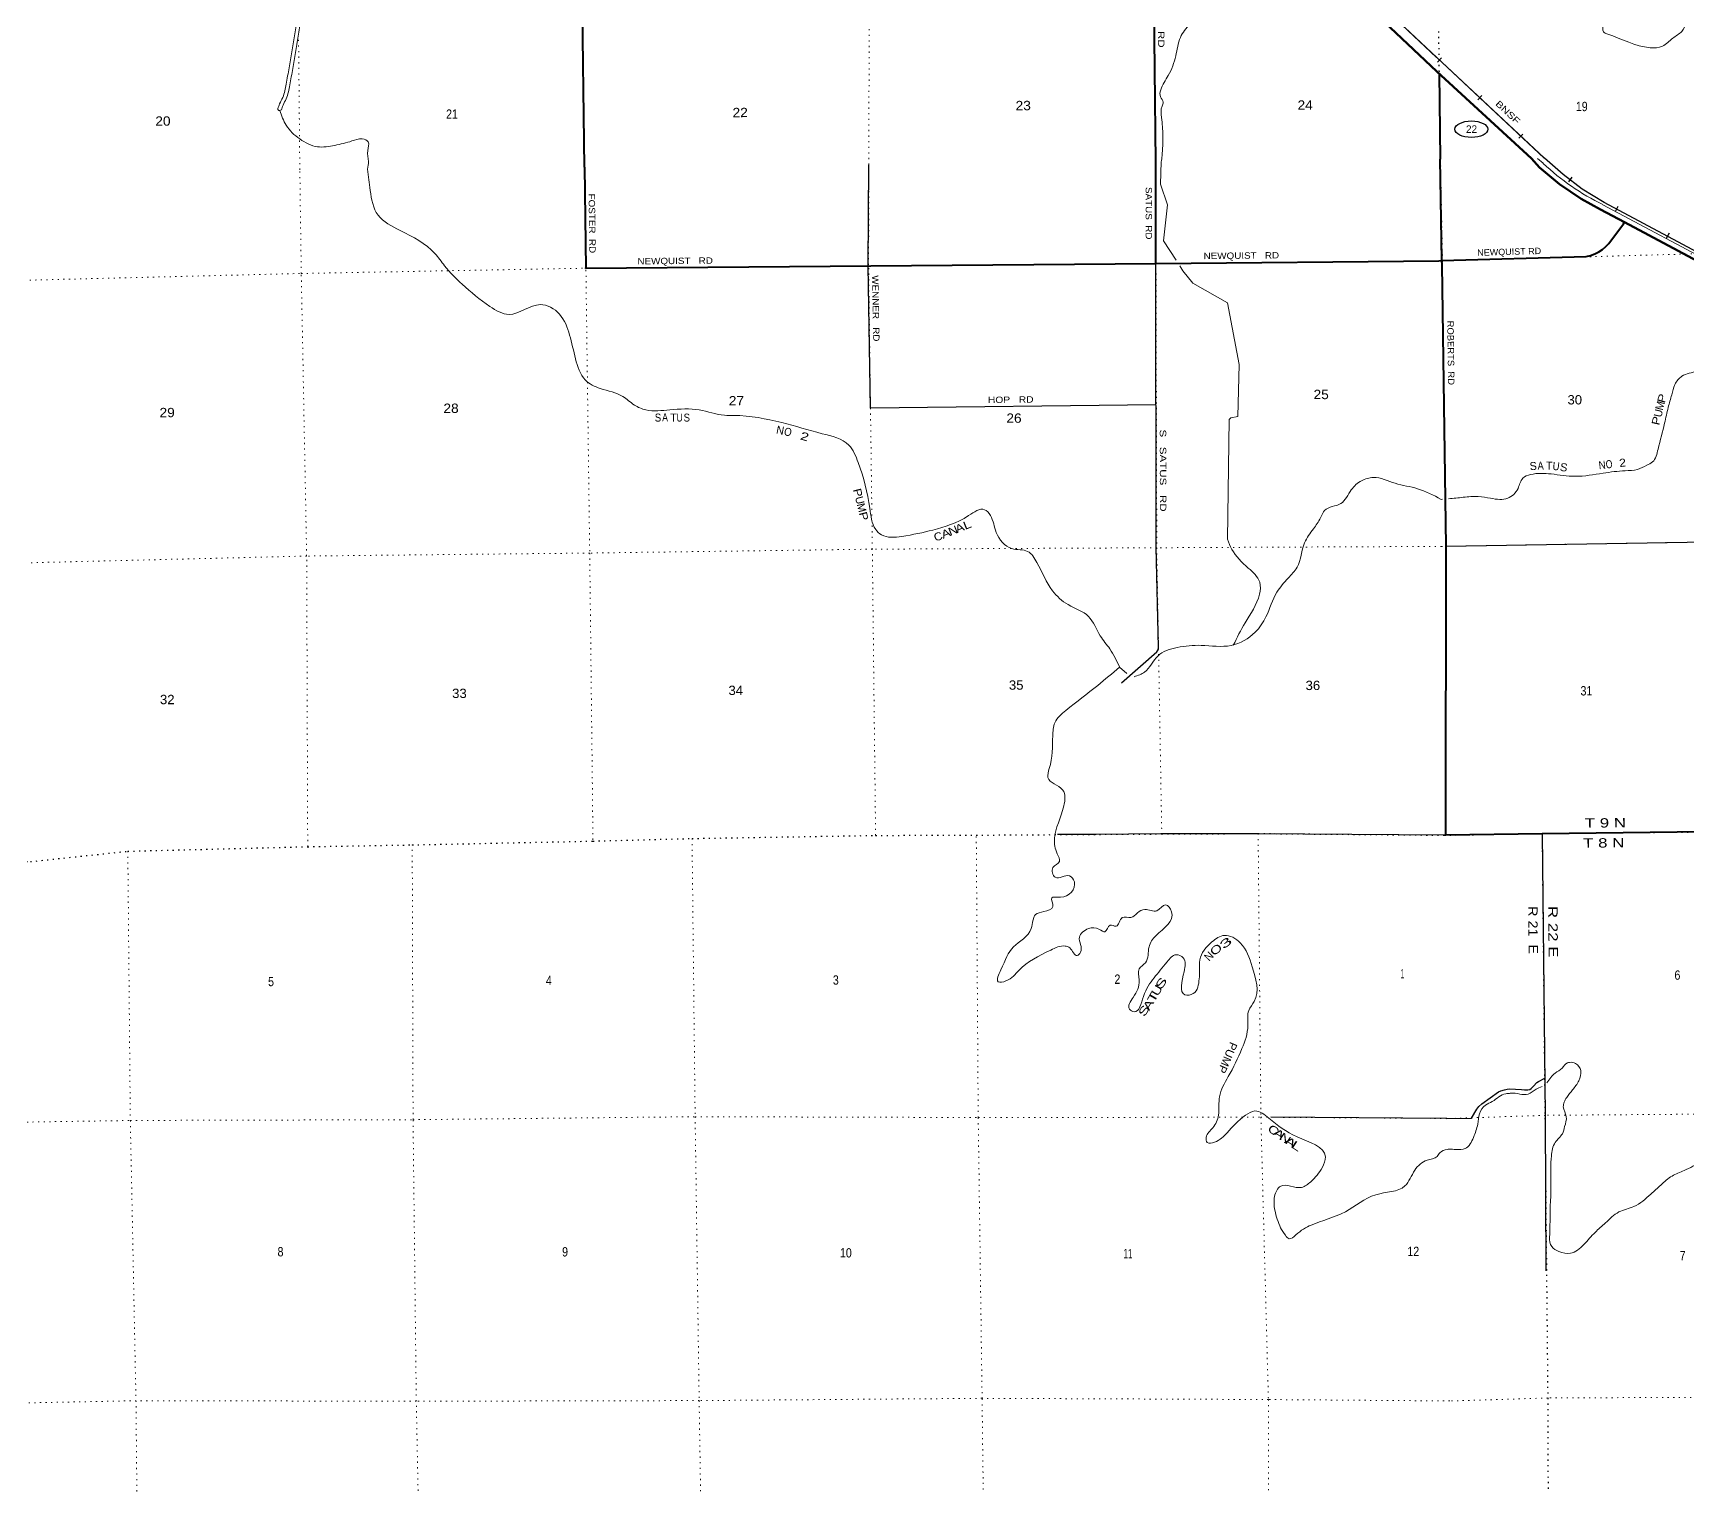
# Model space of a CAD drawing. Header units: feet. Extents: x -2 to 285336, y -549186 to -364975.
# Drawn here: x 195631 to 226646, y -481607 to -454369 of the extents above; entities that cross this region are included whole.
import ezdxf
from ezdxf.enums import TextEntityAlignment as Align

# ---------------------------------------------------------------- set-up
doc = ezdxf.new("R2010")
doc.units = ezdxf.units.FT
doc.header["$LTSCALE"] = 70
doc.linetypes.add('DOTTED', pattern=[1.5, 0.3, -1.2])
for name, color, linetype, lineweight in [('17', 7, 'Continuous', 25), ('23', 7, 'Continuous', 70), ('26', 7, 'Continuous', 40), ('27', 7, 'Continuous', 13), ('29', 7, 'Continuous', 25), ('34', 7, 'Continuous', 25), ('39', 7, 'Continuous', 13), ('41', 7, 'Continuous', 13), ('6', 7, 'DOTTED', 25), ('7', 7, 'DOTTED', 13)]:
    doc.layers.add(name, color=color, linetype=linetype, lineweight=lineweight)
doc.layers.add('30', color=7, linetype='Continuous')

msp = doc.modelspace()

# ---------------------------------------------------------------- linework, layer by layer
at = {"layer": '17'}
msp.add_ellipse((222587.88, -456171.28), major_axis=(-309.24, 1), ratio=0.500121, dxfattribs=at)
at = {"layer": '23'}
msp.add_line((223713.71, -456718.65), (221941.38, -455088.06), dxfattribs=at)
for points in [[(221941.38, -455088.06), (220084.79, -453335), (217420.77, -450822.47), (215822.62, -449315.2)], [(225458.05, -457916.01), (225007.14, -457675.07), (224647.61, -457478.53), (224241.71, -457203), (223866.84, -456886.56), (223713.71, -456718.65)], [(243441.25, -466705.87), (239714.87, -465444.4), (239483.42, -465360.86), (238948.13, -465121.98), (238906.97, -465103.61), (238898.13, -465097.46), (225458.05, -457916.01)]]:
    msp.add_lwpolyline(points, dxfattribs=at)
at = {"layer": '26'}
for p, q in [((221981.37, -455124.85), (222003.69, -456735.18)), ((216673.7, -458686.06), (216670.65, -456785.94)), ((216673.7, -458686.06), (221975.55, -458636.53))]:
    msp.add_line(p, q, dxfattribs=at)
for points in [[(216670.66, -456785.93), (216635.01, -453304.75), (216623.89, -451973.33)], [(205965.63, -456884.07), (205921.73, -453486.67)], [(221975.55, -458636.33), (222035.76, -458634.6), (222003.69, -456735.18)], [(205965.63, -456884.06), (205990.13, -458778.08), (216673.71, -458688.07), (216673.7, -458686.06)], [(222035.76, -458634.6), (224738.67, -458556.68), (224819.91, -458535.57), (224898.49, -458506.1), (224973.56, -458468.57), (225044.3, -458423.39), (225109.93, -458371.07), (225165.91, -458316.33), (225438.84, -457942.33), (225458.05, -457916.01)], [(243441.25, -466705.87), (243442.3, -466729.64), (243553.83, -469257.48), (238141.45, -469300.75), (234414.5, -469337.88), (232817.67, -469316.21), (229137, -469347.48), (227455.64, -469339.58), (223913.71, -469381.37), (222107.54, -469405.16), (222112.85, -463991.17), (222037.1, -458713.71), (222035.76, -458634.6)]]:
    msp.add_lwpolyline(points, dxfattribs=at)
at = {"layer": '29'}
for p, q in [((216677.45, -461339.34), (211328.64, -461402.34)), ((222130.43, -474720.51), (218828.45, -474693.8))]:
    msp.add_line(p, q, dxfattribs=at)
for points in [[(211328.64, -461402.34), (211281.07, -458730.26), (211293.32, -456835.84)], [(216030.2, -466551.83), (216690.82, -465969.31), (216719.49, -465929.36), (216722.4, -465881.3), (216681.22, -464009.92), (216673.7, -458686.06)], [(222116.07, -463989.61), (227389.4, -463902.98), (232710.68, -464021.56)], [(222107.54, -469405.16), (218587.33, -469379.47), (216766.71, -469384.21), (215552.88, -469392.54), (214833.36, -469397.06)], [(223913.71, -469381.37), (223972.5, -474658.94), (223982.28, -477572.46)], [(222589.57, -474710.1), (222686.94, -474540.47), (222725.74, -474493.46), (222784.98, -474446.47), (223095.42, -474221.7), (223140.35, -474201.26), (223207.75, -474178.78), (223256.77, -474168.57), (223303.75, -474164.49), (223528.41, -474176.75), (223581.51, -474180.83), (223644.83, -474180.83), (223683.64, -474172.66), (223710.18, -474154.26), (223748.99, -474111.36), (223812.3, -474045.96), (223842.94, -474025.54), (223961.4, -473964.23)], [(222130.4, -474717.63), (222589.57, -474710.1), (222587.55, -474712.11)]]:
    msp.add_lwpolyline(points, dxfattribs=at)
at = {"layer": '34', "lineweight": 13}
for p, q in [((189982.25, -424700.1), (221936.8, -454825.73)), ((221937.87, -454825.26), (223950.25, -456713.66)), ((223931.12, -456809.96), (223825.59, -456721.41)), ((238973.74, -465024.48), (225054.27, -457586.87))]:
    msp.add_line(p, q, dxfattribs=at)
at = {"layer": '34'}
for p, q in [((189983.09, -424699.39), (221937.47, -454824.26)), ((221938.84, -454824.67), (223955.45, -456715.77)), ((221952.45, -454912.47), (222028.14, -454831.81)), ((222709.83, -455618.81), (222785.52, -455538.15)), ((223475.7, -456341.72), (223551.39, -456261.06)), ((224472.45, -457069.37), (224408.75, -457159.8)), ((225332.16, -457620.9), (225280.04, -457718.45)), ((226292.59, -458122.9), (226240.46, -458220.46))]:
    msp.add_line(p, q, dxfattribs=at)
msp.add_lwpolyline([(253811.43, -470096.96), (252076.11, -469471.79), (239763.8, -465303.76), (239206.01, -465082.43), (238991.23, -464978.38), (225076.93, -457543.53), (225075.09, -457542.59), (224663.22, -457292.81), (224309.01, -457016.89), (223955.84, -456716.3)], dxfattribs=at)
at = {"layer": '34', "lineweight": 13}
msp.add_arc((227073.33, -453468.28), 4586.81, 226.83105, 243.84174, dxfattribs=at)
at = {"layer": '39'}
for p, q in [((222020.24, -463110.66), (222046.86, -463108.2)), ((215995.57, -466253.93), (216131.06, -466375.58))]:
    msp.add_line(p, q, dxfattribs=at)
for points in [[(217053.72, -458624.72), (216819.4, -458260.71), (216890, -457587.25), (216762.26, -457198.32), (216776.55, -456784.77)], [(218014.81, -463856.58), (218048.08, -461614), (218077.94, -461583.63), (218210.21, -461558.1), (218234.08, -460580.87), (218015.58, -459426.23), (217364.07, -459055.29), (217181.45, -458823.14), (217124.99, -458735.43)]]:
    msp.add_lwpolyline(points, dxfattribs=at)
for points in [[(193152.62, -445370.64), (193556.72, -445336.48), (194041.25, -445266.18), (194781.06, -445254.1), (195152.94, -445302.29), (195325.77, -445418.76), (195721.62, -445728.02), (196288.24, -446230.06), (196925.18, -446810.42), (197254.7, -447121.68), (197361.1, -447366.68), (197407.07, -447830.58), (197495.18, -448431.04), (197551.33, -448659.98), (197683.94, -448794.53), (198071.75, -449099.76), (198240.52, -449270.46), (198387.12, -449543.57), (198491.55, -449718.29), (198700.5, -449945.21), (198919.44, -450260.5), (198929.47, -450288.61), (199260.88, -450796.68), (199439.65, -451063.77), (199630.44, -451383.08), (199724.72, -451740.54), (199841.19, -451967.46), (200060.1, -452334.96), (200154.42, -452620.13), (200252.65, -453098.09), (200342.99, -453318.99), (200437.32, -453582.06), (200545.72, -453851.16), (200625.98, -454116.25), (200599.67, -454427.53), (200498.8, -455032.01), (200442.33, -455341.28), (200375.84, -455598.33), (200315.46, -455722.85), (200285.25, -455807.19)], [(193158.52, -445440.39), (193564.7, -445406.06), (194046.87, -445336.1), (194777.11, -445324.17), (195127.54, -445369.58), (195284.61, -445475.44), (195676.82, -445781.85), (196241.45, -446282.13), (196877.57, -446861.74), (197196.21, -447162.72), (197292.52, -447384.5), (197337.57, -447839.12), (197426.4, -448444.49), (197487.94, -448695.38), (197637.18, -448846.81), (198025.03, -449152.07), (198183.63, -449312.48), (198326.21, -449578.1), (198435.17, -449760.4), (198645.75, -449989.09), (198856.64, -450292.79), (198866.32, -450319.93), (199202.48, -450835.27), (199380.48, -451101.21), (199565.28, -451410.49), (199658.97, -451765.74), (199779.92, -452001.39), (199996.04, -452364.21), (200086.68, -452638.23), (200185.39, -453118.56), (200277.62, -453344.06), (200371.88, -453606.96), (200479.63, -453874.43), (200555.1, -454123.71), (200530.16, -454418.81), (200429.84, -455019.96), (200373.92, -455326.21), (200309.81, -455574.06), (200250.83, -455695.7), (200219.35, -455783.59)], [(221914.61, -452311.54), (222116.54, -452366.58), (222351.96, -452425.68), (222479.12, -452484.25), (222773.34, -452588.79), (223027.33, -452683.82), (223119.95, -452710.7), (223429.55, -452907.48), (223964.52, -453161.49), (224077.38, -453202.17), (224267.89, -453205.61), (224464.79, -453235.1), (224581.09, -453374.2), (224815.54, -453779.01), (224943.39, -454022.47), (225049.25, -454270.25), (225064.39, -454346.41), (225129.06, -454381.71), (225938.78, -454642.05), (226168.94, -454614.8), (226361.22, -454465.48), (226529.75, -454336.58), (226618.23, -454173.67)], [(217973.48, -453521.24), (217812.54, -453718.05), (217524.93, -453947), (217436.42, -454049.42), (217309.68, -454202.05), (217134.64, -454449.07), (217047.99, -454794.49), (216907.05, -455164.01), (216766.17, -455435.12), (216760.07, -455563.65), (216812.28, -455664.06), (216790.12, -455736.36), (216781.96, -455951.24), (216805.88, -456292.64), (216789.58, -456668.18), (216776.52, -456785.01)], [(200219.35, -455783.59), (200227.55, -455815.43), (200252.76, -455821.25), (200285.25, -455807.19)], [(200254.7, -455819.31), (200375.55, -456096.38), (200628.7, -456353.42), (200960.32, -456500.01), (201284, -456473.89), (201607.71, -456391.55), (201800.73, -456353.38), (201911.26, -456407.6), (201903.13, -456572.28), (201917.08, -456775.11), (201901.01, -456921.25)], [(201901.01, -456921.25), (201949.02, -457317.18), (202095.46, -457781.97), (202509.39, -458069.54), (203161.4, -458500.53), (203344.02, -458732.68), (203674.13, -459077.26), (204191.53, -459493.77), (204552.11, -459643.81), (205138.7, -459458.95), (205495.5, -459637.06), (205687.5, -460029.25), (205797.65, -460474.44), (205979.66, -460872.75), (206262.03, -461031.69), (206684.84, -461181.02), (206900.99, -461342.72), (207114.52, -461432.37), (207566.17, -461431.23), (208116.21, -461434.96), (208588.77, -461533.68), (208765.45, -461537.67), (209661.86, -461671.59), (210420.38, -461879.15), (210920, -462091.67), (211095.4, -462419.99), (211313.41, -463278.35), (211423.14, -463673.49), (211530.38, -463774.36), (211914.03, -463804.02), (212497.17, -463685.26), (213165.35, -463415.39), (213465.51, -463303.86), (213572.82, -463412.74), (213681.88, -463729.81), (213975.52, -464034.77), (214271.04, -464087.45), (214443.39, -464291.69), (214738.96, -464824.84), (215028.19, -465083.8), (215411.46, -465305.65), (215631.32, -465669.5), (215812.05, -465915.69), (215996.75, -466254.99)], [(222159.8, -463097.76), (222436.73, -463072.17), (222716.51, -463056.84), (222947.82, -463089.6), (223120.8, -463112.15), (223267.78, -463090.45), (223461.62, -462904.13), (223552.83, -462713.53), (223695.95, -462645.61), (224082.36, -462634.58), (224532.99, -462677.97), (225056.41, -462619.09), (225471.12, -462573.99), (225698.61, -462548.48), (225873.95, -462470.6), (225982.84, -462408.61), (226086.3, -462167.82), (226208.73, -461681.99), (226276.16, -461386.87), (226341.38, -461149.99), (226402.42, -460957.3), (226531.75, -460802.96), (226821.85, -460709.31), (227140.35, -460553.46), (227444.89, -460359.41), (227699.14, -460161.2), (228032.27, -459846.69), (228230.11, -459668.43), (228340.7, -459539.43)], [(216267.61, -466436.82), (216464.08, -466348.68), (216710.45, -466047.58), (217070.44, -465889.33), (217523.75, -465848.12), (218087.83, -465849.7), (218535.39, -465602.36), (218737.69, -465311.77), (218942.57, -464850.98), (219153.13, -464588.33), (219320.01, -464382.22), (219462.68, -463924.15), (219627.1, -463664.02), (219759.82, -463454.31), (219836.95, -463317.29), (220138.99, -463189.73), (220337.54, -462931.21), (220528.81, -462760.87), (220749.11, -462700.3), (221159.53, -462809.73), (221579.92, -462911.04), (222020.24, -463110.66)], [(218124.85, -465844.57), (218347.22, -465426.33), (218615.71, -464890.75), (218619.8, -464662.48), (218406.8, -464398.64), (218098.73, -464047.81), (218014.81, -463856.58)], [(215995.57, -466253.93), (215584.97, -466598.94), (214988.73, -467068.19), (214781.91, -467298.78), (214741.8, -467541.47), (214676.75, -468158.82), (214650.05, -468325.28), (214927.03, -468558.36), (214949.63, -468858.39), (214774.19, -469477), (214826.73, -469756.67), (214866.08, -469900.37), (214744.59, -470013.86), (214788.26, -470193.54), (215055.03, -470168.48), (215146.3, -470279.55), (214885.79, -470570.8), (214721.29, -470582.68), (214742.71, -470742.6), (214574.92, -470840.6), (214420.83, -470896.41), (214338.69, -471153.6), (214004.39, -471501.75), (213771.14, -471930.83), (213720.83, -472153.62), (213865.24, -472139.96), (214108.46, -471940.99), (214703.44, -471559.84), (214971.79, -471484.71), (215060.42, -471521.74), (215198.11, -471662.31), (215261.83, -471601.52), (215241.39, -471319.48), (215410.66, -471159.4), (215615.53, -471173.08), (215720.29, -471217.93), (215817.62, -471096.7), (215928.17, -471113.46), (216045.24, -470951.96), (216205.83, -470952.13), (216327.54, -470864.66), (216469.51, -470798.98), (216694.53, -470822.44), (216856.2, -470712.49), (216969.7, -470841.32), (216678.36, -471285.08), (216545.7, -471502.8), (216479.94, -471797.84), (216362.5, -471915.29), (216362.33, -472133.51), (216246.56, -472449.14), (216180.16, -472668.11), (216264.88, -472717.19), (216441.12, -472430.9), (216640.92, -472082.29), (216883.28, -471781.23), (217054.8, -471649.15), (217185.77, -471707.71), (217204.01, -471965.76), (217219.71, -472400), (217376.09, -472376.2), (217486.16, -472098.67), (217495.01, -471958.43), (217497.22, -471744.2), (217725.22, -471407.27), (217957.04, -471284.51), (218255.31, -471425.25), (218479.9, -471873.13), (218519.51, -472523.32), (218416.54, -472690.65), (218398.88, -472977.14), (218288.09, -473406.82), (218031.58, -473934.26), (217866.14, -474310.51), (217846.98, -474657.07), (217742.58, -474892.49), (217617.65, -475074.09), (217638.53, -475169.95), (217770.97, -475164.43), (218008.33, -474985.55), (218352.84, -474657.31), (218530.81, -474577.2), (218788.88, -474710.39), (219321.79, -475062.67), (219852.88, -475436.98), (219794.32, -475633.84), (219575.8, -475904.6), (219404.06, -476010.66), (219014.44, -475987.07), (218899.64, -476180.57), (218901.82, -476438.8)], [(224004.29, -474047.99), (224156.12, -473866.51), (224289.26, -473772.45), (224386.19, -473676.28), (224426.47, -473666.34), (224541.1, -473688.75), (224637.24, -473819.58), (224600.36, -474010.33), (224485.05, -474182.79), (224373.88, -474325.12), (224327.29, -474413.39), (224310.89, -474497.72), (224366.6, -474682.69), (224335.77, -474869.43), (224293.04, -475003.91), (224159.66, -475166.28), (224086.33, -475421.21), (224075.48, -475648.19), (224078.01, -475965.32), (224072.69, -476239.72), (224062.03, -476434.2), (224062.03, -476628.69), (224059.37, -476775.22), (224059.37, -476865.8), (224051.38, -476943.06), (224094.53, -477118.75), (224229.05, -477209.51), (224442.23, -477246.24), (224696.37, -477080.17), (224906.44, -476853.73), (225102.26, -476675.46), (225352.5, -476471.21), (225634.59, -476369.51), (225951.35, -476135.31), (226137.07, -475967.06), (226348.96, -475796.87), (226574.7, -475695.01), (226897.27, -475525.11), (227165.39, -475389.22), (227506.09, -475213.34), (227788.46, -475029.28), (227988.35, -474838.96), (228196.21, -474668.76), (228353.52, -474568.73), (228492.86, -474430.49), (228748.57, -474388.98), (228949.38, -474514.07), (228999.18, -474660.85), (229058.67, -474914.13), (228957.31, -475128.81), (228862.07, -475319.4), (228649.58, -475662.36), (228451.6, -475882.81), (228235.46, -476117.28), (228075.76, -476325.78), (227863.72, -476538.16), (227712.09, -476742.66), (227618.83, -476941.29), (227567.91, -477115.93), (227659.96, -477266.84), (227935.6, -477283.65), (228169.36, -477189.85), (228233.77, -477186.01), (228444.92, -477228.75), (228692.6, -477183.21), (228918.31, -477089.39), (229035.2, -477041.49), (229127.49, -477048.9)], [(222136.76, -475296.95), (222170.98, -475295.59), (222295.73, -475299.94), (222470.87, -475282.32), (222626.55, -475071.8), (222705.89, -474824.92), (222742.8, -474628.15), (222852.12, -474470.08), (222980.26, -474400.16), (223233.63, -474254.5), (223268.57, -474251.59), (223329.73, -474242.85), (223650.08, -474260.33), (223798.88, -474168.91), (223912.38, -474117.47)], [(218901.82, -476438.8), (219012.98, -476765.85), (219102.51, -476908.97), (219171.29, -476972.25), (219297.15, -476900.75), (219586.67, -476717.27), (220226.9, -476465.73), (220796.3, -476146.93), (221342.92, -475982.54), (221527.12, -475688.16), (221760.41, -475501.32), (221946.48, -475429.13), (221996.09, -475360.49), (222136.76, -475296.95)]]:
    msp.add_spline(points, degree=3, dxfattribs=at)
at = {"layer": '6'}
msp.add_line((221955.89, -453286.56), (222003.69, -456735.18), dxfattribs=at)
for points in [[(222003.69, -456735.18), (222039.33, -458642.97), (222111.42, -464015.61), (222108.28, -469404.42)], [(222079.26, -469407.32), (223900.22, -469375.45), (227455.64, -469339.58), (229500.86, -469334.17), (232817.67, -469316.21), (234414.5, -469337.88), (238141.45, -469300.75), (239798.74, -469290.49), (243554.65, -469256.7), (244114.91, -469271.49), (245205.02, -469263.27), (248853.53, -469225.86), (250438.34, -469235.43), (253804.31, -469217.56)], [(190356.34, -469922.89), (192881.74, -469918.82), (195581.49, -469902.05), (197406.53, -469707.07), (200778.16, -469622.57), (202737.05, -469588.23), (206124.86, -469517.57), (207981.24, -469468.37), (211421.36, -469411.13), (213308.22, -469405.63), (216784.77, -469384), (218591.31, -469375.42), (222079.26, -469407.32)], [(223913.71, -469381.37), (223959.43, -473974.41), (224019.14, -479958.55), (224035.02, -485280.15), (224116.44, -490555.78), (224177.35, -495805.24), (224217.96, -501102.82), (224173.16, -501097.44), (224242.2, -502413.7)]]:
    msp.add_lwpolyline(points, dxfattribs=at)
at = {"layer": '7'}
msp.add_line((200630.02, -456931.13), (200606.41, -454438.39), dxfattribs=at)
for points in [[(211293.32, -456835.84), (211303.59, -453411.66), (211227.27, -447990.25), (211211.78, -442679.06), (211288.9, -437373.44), (211184.8, -432048.63), (211174.78, -430477.23)], [(205847.44, -447721.52), (205845.6, -448113.49), (205921.73, -453486.67), (205965.62, -456884.07)], [(216626.98, -452223.63), (216635.01, -453304.75), (216670.66, -456785.93)], [(211421.36, -469411.13), (211360.03, -464044.57), (211290.81, -458714.39), (211293.32, -456835.84)], [(216670.65, -456785.94), (216676.29, -458666.74), (216691.32, -464017.81), (216784.77, -469384)], [(200778.16, -469622.57), (200758.29, -464173.46), (200657.39, -458875.42), (200630.02, -456931.13)], [(205965.63, -456884.06), (205992.39, -458812.59), (206063.24, -464116.98), (206124.86, -469517.57)], [(190267.89, -459205.1), (195357.08, -459005.93), (200657.39, -458875.42), (205972.02, -458776.79), (211289.68, -458731.87), (216673.7, -458686.06), (221975.55, -458636.53)], [(221975.6, -458642.08), (227393.02, -458488.99), (230711.54, -458446.18)], [(222027.12, -463992.1), (227398.4, -463902.98), (232710.68, -464021.56), (238041.6, -463985.51), (243304.61, -463907.37), (246825.74, -463937.08)], [(222027.12, -463992.1), (216691.32, -464017.81), (211360.03, -464044.57), (206063.24, -464116.98), (200758.29, -464173.46), (195437.89, -464302.2), (190312.09, -464561.07)], [(207981.24, -469468.37), (208039.3, -474684.82), (208114.32, -480007.18), (208194.37, -485213.37), (208263.55, -490557.81), (208334.04, -495820.16), (208373.05, -501158.95), (208383.34, -502562.22)], [(213679.67, -502513.83), (213658.22, -501136.72), (213639.41, -495813.72), (213526.63, -490535.84), (213482, -485245.16), (213417.44, -479972.73), (213344.86, -474700.4), (213308.22, -469405.63)], [(218591.31, -469375.42), (218642.2, -474694.05), (218783.22, -479987.62), (218785.4, -485242.75), (218858.15, -490535.1), (218888.5, -495797.91), (218933.33, -501112.61), (218942.68, -502464.54)], [(197406.53, -469707.07), (197453.13, -474755.48), (197559.69, -480009.41), (197610.6, -485330.04), (197671.25, -490616.53), (197767.97, -495894.6), (197784.95, -501237.64), (197788.72, -502655.38)], [(203073.51, -502609.52), (203062.02, -501207.5), (203073.4, -495894.16), (202996.75, -490615.86), (202915.5, -485267.55), (202813.01, -480019.58), (202752.42, -474741.1), (202737.05, -469588.23)], [(253864.6, -474616.94), (251294.42, -474645.79), (249945.75, -474701.38), (250132.47, -474457.62), (245159.02, -474541.09), (239836.02, -474613.32), (234455.67, -474629.03), (229178.43, -474619.14), (223972.5, -474658.94), (222130.43, -474720.51)], [(192891.03, -474827.52), (197453.13, -474755.48), (202752.42, -474741.1), (208039.3, -474684.82), (213344.86, -474700.4), (218642.2, -474694.05), (222130.4, -474717.63)], [(222181.4, -480014.23), (218783.22, -479987.62), (213417.38, -479964.73), (208114.32, -480007.18), (202813.01, -480019.58), (197565.71, -480009.34), (192977.67, -480099.7)], [(236410.13, -479895.39), (234561.34, -479904.79), (229226.41, -479934.8), (224019.14, -479958.55), (222181.4, -480014.23)]]:
    msp.add_lwpolyline(points, dxfattribs=at)

# ---------------------------------------------------------------- texts
at = {"layer": '17'}
msp.add_text('22', height=140, dxfattribs=at).set_placement((222590.78, -456239.59), align=Align.CENTER)
at = {"layer": '27'}
for s, rotation, width, p in [('S    SATUS    RD', 270.478, 1.35, (216702.31, -452981.5)), ('FOSTER  RD', 270.711, 1.15, (206041.77, -457378.79)), ('SATUS  RD', 270.092, 1.15, (216481.97, -457254.06)), ('NEWQUIST RD', 1.651, 1.05, (222699.09, -458545.45)), ('NEWQUIST   RD', 0.519, 1.15, (206957.79, -458706.02)), ('NEWQUIST   RD', 0.567, 1.15, (217568.99, -458607.56)), ('ROBERTS  RD', 270.769, 1.1, (222135.01, -459761.2))]:
    msp.add_text(s, height=120, rotation=rotation, dxfattribs=dict(at, width=width)).set_placement(p)
at = {"layer": '30'}
for s, rotation, width, p in [('WENNER   RD', 271.02, 1.15, (211354.29, -458910.54)), ('HOP   RD', 0.675, 1.2, (213526.93, -461306.44)), ('S   SATUS   RD', 270.081, 1.35, (216748.1, -461800.22))]:
    msp.add_text(s, height=120, rotation=rotation, dxfattribs=dict(at, width=width)).set_placement(p)
at = {"layer": '34', "width": 1.3}
msp.add_text('BNSF', height=120, rotation=316.82, dxfattribs=at).set_placement((223027.47, -455708.5))
at = {"layer": '41'}
for s, rotation, width, p in [('P', 74.15, 1.25, (226232.83, -461236.55)), ('S', 0.291, 0.9, (207342.77, -461652.36)), ('A', 0.291, 0.8, (207475.68, -461647.25)), ('U', 359.794, 0.8, (207748.08, -461651.89)), ('S', 359.429, 0.9, (207882.04, -461652.64)), ('O', 346.942, 0.9, (209761.81, -461918.91)), ('P', 77.293, 1.2, (226125.27, -461652.39)), ('2', 344.566, 1.4, (210072.84, -462004.81)), ('A', 2.207, 0.85, (223887.94, -462553.19)), ('U', 353.71, 0.9, (224167.52, -462563.48)), ('N', 6.451, 0.9, (225046.03, -462539.76)), ('O', 6.207, 0.8, (225176.39, -462525.57)), ('2', 6.206, 1.15, (225429.43, -462498.05)), ('S', 351.131, 1.05, (224307.75, -462583.62)), ('P', 284.207, 1.2, (211016.96, -463003.82)), ('P', 284.824, 1.25, (211126.93, -463445.15)), ('N', 21.747, 1.2, (212900.36, -463764.79)), ('A', 22.241, 1.25, (213025.51, -463715.89)), ('L', 22.241, 1.3, (213166.46, -463656.62)), ('C', 19.005, 1.1, (212617.5, -463876.91)), ('A', 21.747, 1.25, (212763.74, -463819.28)), ('3', 37.543, 2.05, (218029.6, -471484.55)), ('O', 39.079, 1.45, (217848.53, -471609.09)), ('T', 60.363, 1.7, (216684.22, -472475.32)), ('U', 60, 1.35, (216759.08, -472354.41)), ('S', 56.46, 1.65, (216835.2, -472223.27)), ('S', 59.168, 1.55, (216514.08, -472735.81)), ('A', 59.168, 1.45, (216597.82, -472624.28)), ('C', 326.807, 1.4, (218838.31, -474999.39)), ('A', 326.257, 1.55, (218940.58, -475069.7)), ('N', 326.257, 1.45, (219056.11, -475153.65)), ('A', 326.146, 1.55, (219154.83, -475223.65)), ('L', 326.146, 1.65, (219269.61, -475297.6))]:
    msp.add_text(s, height=150, rotation=rotation, dxfattribs=dict(at, width=width)).set_placement(p, align=Align.CENTER)
for s, rotation, p in [('U', 76.967, (226165.43, -461512.34)), ('M', 75.063, (226194.92, -461372.7)), ('T', 359.794, (207633.45, -461651.34)), ('N', 349.235, (209620.32, -461887.63)), ('S', 5.185, (223753.96, -462560.01)), ('T', 358.681, (224045.16, -462553.13)), ('U', 284.207, (211052.81, -463145.4)), ('M', 284.207, (211086.11, -463285.53)), ('N', 45.764, (217722.01, -471729.84))]:
    msp.add_text(s, height=150, rotation=rotation, dxfattribs=at).set_placement(p, align=Align.CENTER)
at = {"layer": '41', "width": 1.05}
msp.add_text('PUMP', height=150, rotation=246.688, dxfattribs=at).set_placement((218070.01, -473270.41))
at = {"layer": '6'}
for s, rotation, width, p in [('T 9 N', 0.578, 1.35, (224713.58, -469267.24)), ('T 8 N', 0.578, 1.35, (224682.92, -469642.57)), ('R 21  E', 270.547, 1.15, (223651.66, -470738.25)), ('R 22 E', 270.547, 1.35, (224026.64, -470735.11))]:
    msp.add_text(s, height=175, rotation=rotation, dxfattribs=dict(at, width=width)).set_placement(p)
at = {"layer": '7'}
for s, width, p in [('21', 0.85, (203371.98, -455974.63)), ('22', 1.1, (208740.8, -455945.99)), ('23', 1.1, (214045.59, -455815.22)), ('24', 1.1, (219329.76, -455805.32)), ('20', 1.1, (197921.97, -456106.03))]:
    msp.add_text(s, height=175, rotation=0.285, dxfattribs=dict(at, width=width)).set_placement(p)
for s, height, width, p in [('19', 175.5, 0.85, (224545.29, -455832.49)), ('27', 175, 1.1, (208669.88, -461347.95)), ('25', 175, 1.1, (219628.66, -461231.62)), ('30', 175, 1.05, (224388.55, -461331.03)), ('29', 175, 1.1, (198000.31, -461570.33)), ('28', 175, 1.1, (203321.26, -461489.88)), ('26', 175, 1.1, (213871.88, -461674.96)), ('33', 175, 1.05, (203484.64, -466835.01)), ('34', 175, 1.05, (208663.92, -466778.89)), ('35', 175, 1.05, (213920.12, -466679.82)), ('36', 175, 1.05, (219480.13, -466685.77)), ('31', 175, 0.85, (224632.67, -466787.21)), ('32', 175, 1.05, (198008.87, -466950.68)), ('3', 175, 0.85, (210620.62, -472209.49)), ('2', 175, 0.85, (215897.77, -472193.78)), ('1', 175, 0.4, (221262.6, -472091.56)), ('6', 175, 0.85, (226393.92, -472117.09)), ('5', 175, 0.85, (200035.49, -472237.7)), ('4', 175, 0.85, (205242.1, -472218.26)), ('8', 175, 0.85, (200212.61, -477304.04)), ('9', 175, 0.85, (205546.21, -477305.79)), ('10', 175, 0.85, (210753.43, -477324.49)), ('11', 175, 0.65, (216067, -477337.98)), ('12', 175, 0.85, (221388.14, -477297.32)), ('7', 175, 0.85, (226493.08, -477375.16))]:
    msp.add_text(s, height=height, dxfattribs=dict(at, width=width)).set_placement(p)

doc.saveas('drawing.dxf')
